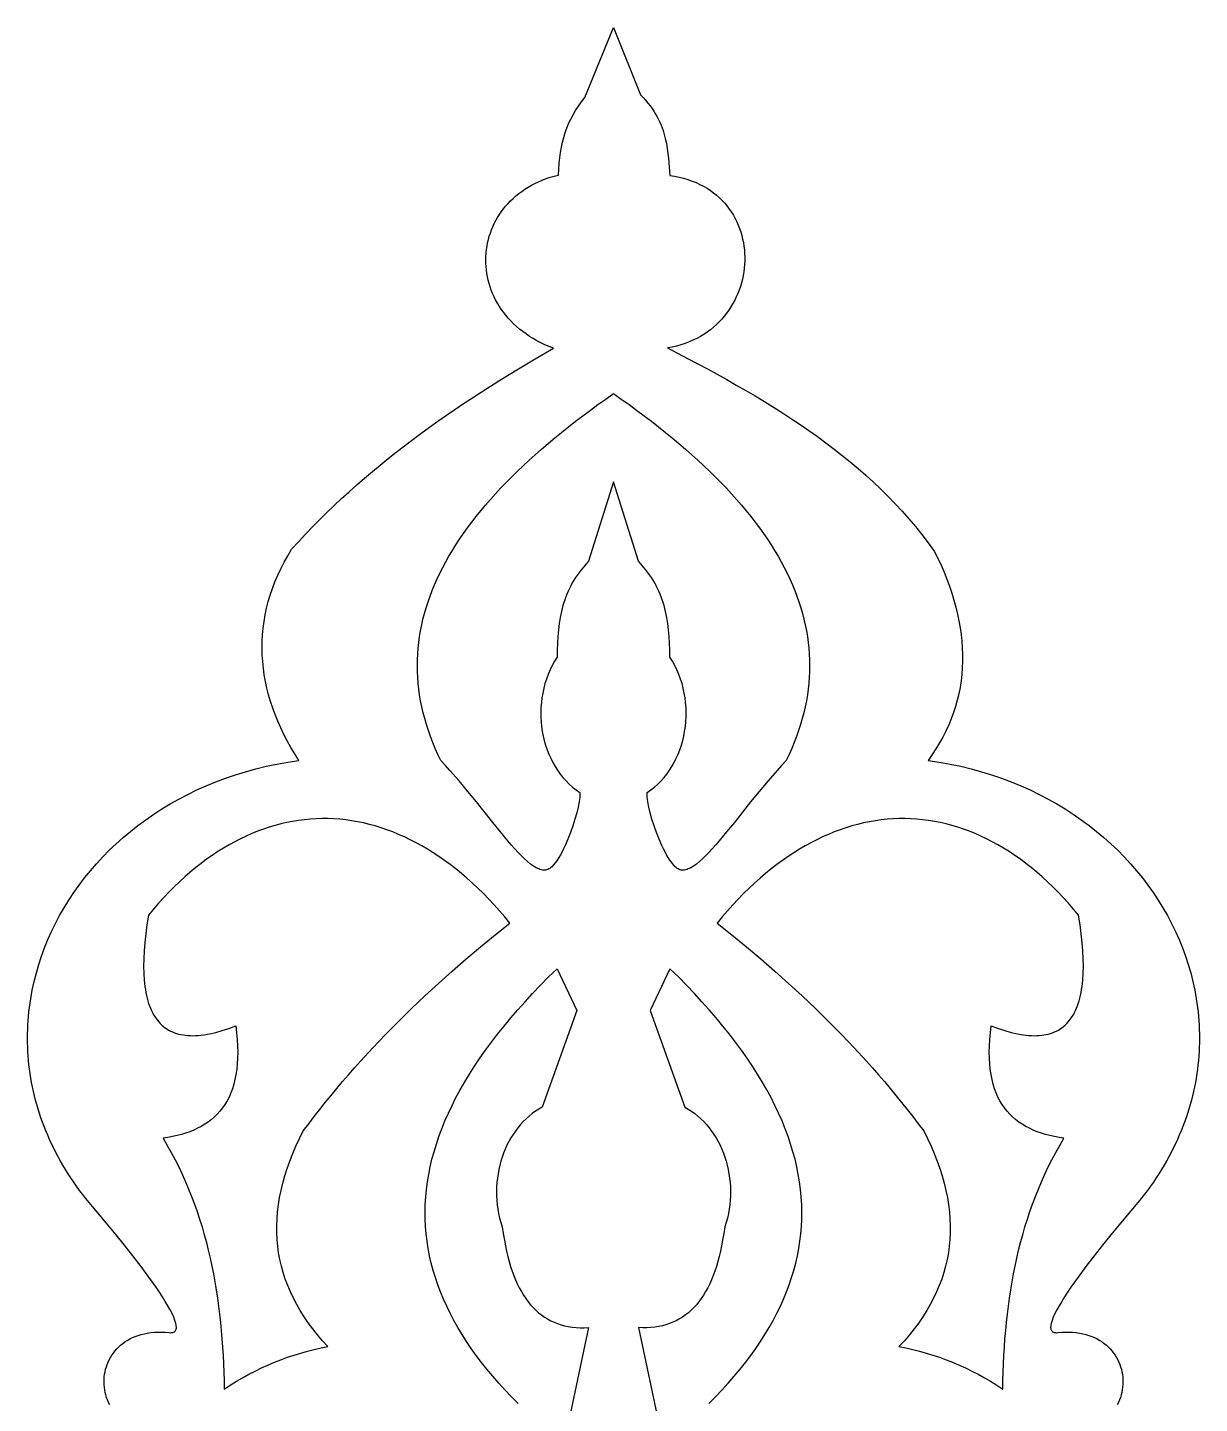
# Model space of a CAD drawing. Extents: x 205 to 285, y -198 to 197.
# Drawn here: x 205.2 to 285.2, y 103.5 to 197.5 of the extents above; entities that cross this region are included whole.
import ezdxf

# ---------------------------------------------------------------- set-up
doc = ezdxf.new("R2010")
doc.units = 0
doc.layers.add('LAYER_1', color=18, linetype='CONTINUOUS')

msp = doc.modelspace()

# ---------------------------------------------------------------- linework, layer by layer
at = {"layer": 'LAYER_1'}
for points in [[(210.79, 103.43), (210.709, 103.597), (210.637, 103.766), (210.575, 103.938), (210.522, 104.111), (210.479, 104.286), (210.445, 104.462), (210.421, 104.638), (210.406, 104.815), (210.4, 104.991), (210.403, 105.167), (210.415, 105.343), (210.437, 105.517), (210.467, 105.689), (210.507, 105.86), (210.555, 106.028), (210.613, 106.194), (210.679, 106.357), (210.754, 106.516), (210.839, 106.671), (210.932, 106.822), (211.033, 106.969), (211.144, 107.11), (211.263, 107.247), (211.39, 107.377), (211.527, 107.502), (211.671, 107.62), (211.825, 107.731), (211.987, 107.835), (212.157, 107.932), (212.335, 108.021), (212.522, 108.101), (212.718, 108.173), (212.921, 108.235), (213.133, 108.288), (213.353, 108.332), (213.581, 108.365), (213.817, 108.388), (214.062, 108.4), (214.314, 108.4), (214.574, 108.389), (214.843, 108.366), (214.933, 108.36), (215.013, 108.363), (215.084, 108.374), (215.145, 108.393), (215.198, 108.421), (215.242, 108.456), (215.277, 108.499), (215.304, 108.55), (215.322, 108.607), (215.333, 108.672), (215.335, 108.743), (215.331, 108.821), (215.318, 108.906), (215.299, 108.997), (215.239, 109.196), (215.154, 109.417), (215.043, 109.66), (214.909, 109.921), (214.754, 110.201), (214.579, 110.496), (214.385, 110.805), (214.175, 111.127), (213.95, 111.46), (213.461, 112.153), (212.931, 112.871), (212.373, 113.6), (211.8, 114.328), (211.224, 115.043), (210.66, 115.73), (210.119, 116.377), (209.615, 116.971), (209.384, 117.246), (209.159, 117.523), (208.941, 117.801), (208.729, 118.082), (208.524, 118.363), (208.325, 118.646), (208.132, 118.931), (207.946, 119.217), (207.766, 119.504), (207.593, 119.793), (207.425, 120.083), (207.264, 120.374), (207.109, 120.666), (206.961, 120.959), (206.818, 121.253), (206.682, 121.548), (206.552, 121.844), (206.427, 122.141), (206.309, 122.439), (206.197, 122.737), (206.091, 123.036), (205.991, 123.336), (205.897, 123.636), (205.808, 123.937), (205.726, 124.238), (205.649, 124.54), (205.579, 124.842), (205.514, 125.144), (205.455, 125.447), (205.401, 125.749), (205.354, 126.052), (205.312, 126.355), (205.275, 126.658), (205.245, 126.961), (205.22, 127.264), (205.2, 127.566), (205.186, 127.869), (205.178, 128.171), (205.175, 128.473), (205.178, 128.774), (205.186, 129.075), (205.2, 129.376), (205.218, 129.676), (205.243, 129.976), (205.272, 130.275), (205.307, 130.573), (205.393, 131.167), (205.5, 131.758), (205.628, 132.344), (205.776, 132.927), (205.944, 133.505), (206.132, 134.077), (206.341, 134.644), (206.569, 135.205), (206.816, 135.76), (207.083, 136.307), (207.368, 136.847), (207.673, 137.38), (207.996, 137.904), (208.337, 138.419), (208.697, 138.925), (209.074, 139.422), (209.469, 139.909), (209.882, 140.385), (210.312, 140.85), (210.759, 141.304), (211.223, 141.746), (211.703, 142.177), (212.2, 142.594), (212.713, 142.998), (213.242, 143.389), (213.787, 143.766), (214.347, 144.129), (214.923, 144.476), (215.513, 144.809), (216.119, 145.126), (216.739, 145.426), (217.374, 145.71), (218.023, 145.977), (218.686, 146.227), (219.363, 146.459), (220.054, 146.672), (220.757, 146.866), (221.474, 147.042), (222.204, 147.198), (222.947, 147.333), (223.702, 147.448), (223.422, 147.89), (223.158, 148.333), (222.91, 148.778), (222.678, 149.224), (222.462, 149.672), (222.263, 150.121), (222.081, 150.571), (221.915, 151.023), (221.766, 151.475), (221.634, 151.928), (221.519, 152.382), (221.42, 152.836), (221.339, 153.291), (221.276, 153.746), (221.229, 154.201), (221.201, 154.656), (221.189, 155.112), (221.196, 155.567), (221.22, 156.022), (221.262, 156.477), (221.322, 156.931), (221.4, 157.385), (221.496, 157.838), (221.611, 158.29), (221.744, 158.741), (221.896, 159.192), (222.066, 159.641), (222.254, 160.089), (222.462, 160.535), (222.689, 160.98), (222.934, 161.423), (223.199, 161.865), (223.666, 162.379), (224.141, 162.886), (224.623, 163.387), (225.111, 163.882), (225.607, 164.37), (226.109, 164.852), (226.618, 165.328), (227.132, 165.797), (227.654, 166.262), (228.181, 166.72), (228.714, 167.173), (229.254, 167.62), (229.799, 168.062), (230.349, 168.498), (230.906, 168.93), (231.467, 169.356), (232.034, 169.778), (232.606, 170.194), (233.183, 170.607), (233.765, 171.014), (234.352, 171.417), (234.944, 171.816), (235.54, 172.21), (236.14, 172.6), (237.353, 173.369), (238.583, 174.123), (239.828, 174.862), (241.087, 175.589), (240.787, 175.707), (240.498, 175.832), (240.218, 175.966), (239.95, 176.106), (239.691, 176.254), (239.443, 176.408), (239.204, 176.568), (238.976, 176.735), (238.758, 176.908), (238.55, 177.086), (238.353, 177.27), (238.165, 177.458), (237.987, 177.652), (237.819, 177.85), (237.661, 178.052), (237.513, 178.258), (237.375, 178.468), (237.247, 178.681), (237.129, 178.898), (237.02, 179.117), (236.921, 179.339), (236.832, 179.563), (236.752, 179.789), (236.682, 180.017), (236.622, 180.247), (236.571, 180.477), (236.53, 180.709), (236.498, 180.941), (236.476, 181.174), (236.463, 181.406), (236.46, 181.639), (236.466, 181.871), (236.481, 182.103), (236.506, 182.333), (236.54, 182.562), (236.583, 182.79), (236.636, 183.016), (236.697, 183.239), (236.768, 183.461), (236.848, 183.68), (236.937, 183.895), (237.035, 184.108), (237.143, 184.317), (237.259, 184.523), (237.384, 184.724), (237.518, 184.921), (237.661, 185.114), (237.813, 185.302), (237.974, 185.484), (238.143, 185.662), (238.321, 185.833), (238.509, 185.999), (238.704, 186.158), (238.909, 186.311), (239.122, 186.457), (239.344, 186.597), (239.574, 186.729), (239.813, 186.853), (240.06, 186.969), (240.316, 187.078), (240.581, 187.177), (240.853, 187.269), (241.135, 187.351), (241.424, 187.424), (241.443, 187.833), (241.471, 188.226), (241.509, 188.605), (241.558, 188.97), (241.618, 189.323), (241.691, 189.665), (241.776, 189.997), (241.874, 190.32), (241.987, 190.635), (242.114, 190.943), (242.257, 191.245), (242.416, 191.543), (242.591, 191.838), (242.784, 192.13), (242.995, 192.421), (243.224, 192.712), (245.182, 197.499), (247.012, 192.906), (247.195, 192.718), (247.366, 192.53), (247.524, 192.341), (247.671, 192.152), (247.808, 191.964), (247.933, 191.775), (248.049, 191.586), (248.155, 191.398), (248.251, 191.211), (248.339, 191.024), (248.419, 190.838), (248.491, 190.653), (248.556, 190.469), (248.614, 190.287), (248.711, 189.926), (248.786, 189.573), (248.843, 189.227), (248.887, 188.891), (248.919, 188.566), (248.968, 187.951), (248.991, 187.664), (249.019, 187.392), (249.345, 187.341), (249.66, 187.277), (249.964, 187.202), (250.256, 187.115), (250.538, 187.016), (250.81, 186.907), (251.07, 186.787), (251.319, 186.657), (251.558, 186.518), (251.786, 186.369), (252.003, 186.211), (252.21, 186.045), (252.405, 185.871), (252.591, 185.689), (252.765, 185.5), (252.929, 185.304), (253.082, 185.101), (253.225, 184.893), (253.357, 184.678), (253.479, 184.459), (253.591, 184.234), (253.691, 184.006), (253.782, 183.773), (253.862, 183.536), (253.932, 183.296), (253.991, 183.053), (254.04, 182.808), (254.079, 182.56), (254.108, 182.311), (254.126, 182.06), (254.134, 181.809), (254.132, 181.557), (254.12, 181.305), (254.098, 181.054), (254.066, 180.803), (254.023, 180.553), (253.971, 180.304), (253.908, 180.058), (253.836, 179.814), (253.753, 179.572), (253.661, 179.334), (253.559, 179.099), (253.447, 178.867), (253.325, 178.641), (253.193, 178.418), (253.052, 178.201), (252.9, 177.99), (252.739, 177.784), (252.568, 177.585), (252.388, 177.392), (252.198, 177.206), (251.998, 177.028), (251.789, 176.857), (251.57, 176.695), (251.341, 176.542), (251.103, 176.397), (250.856, 176.262), (250.599, 176.137), (250.332, 176.022), (250.057, 175.918), (249.771, 175.825), (249.477, 175.743), (249.173, 175.673), (248.86, 175.615), (250.232, 174.902), (251.581, 174.182), (252.906, 173.453), (253.558, 173.084), (254.203, 172.711), (254.842, 172.335), (255.473, 171.954), (256.096, 171.569), (256.712, 171.178), (257.319, 170.782), (257.919, 170.381), (258.51, 169.973), (259.093, 169.559), (259.667, 169.138), (260.232, 168.709), (260.788, 168.273), (261.334, 167.829), (261.87, 167.377), (262.397, 166.916), (262.914, 166.446), (263.42, 165.966), (263.916, 165.476), (264.401, 164.976), (264.876, 164.465), (265.339, 163.944), (265.79, 163.41), (266.231, 162.866), (266.659, 162.308), (267.076, 161.739), (267.313, 161.255), (267.535, 160.773), (267.742, 160.292), (267.934, 159.813), (268.11, 159.335), (268.27, 158.859), (268.415, 158.385), (268.545, 157.912), (268.658, 157.442), (268.756, 156.974), (268.837, 156.508), (268.902, 156.044), (268.951, 155.583), (268.984, 155.124), (269, 154.669), (268.999, 154.216), (268.982, 153.766), (268.948, 153.319), (268.897, 152.875), (268.829, 152.434), (268.744, 151.997), (268.642, 151.564), (268.522, 151.134), (268.385, 150.708), (268.23, 150.286), (268.058, 149.867), (267.868, 149.453), (267.66, 149.043), (267.434, 148.638), (267.19, 148.236), (266.928, 147.84), (266.648, 147.448), (267.403, 147.333), (268.146, 147.197), (268.876, 147.042), (269.593, 146.866), (270.297, 146.672), (270.987, 146.458), (271.664, 146.227), (272.327, 145.977), (272.976, 145.71), (273.611, 145.426), (274.231, 145.125), (274.837, 144.809), (275.428, 144.476), (276.003, 144.129), (276.564, 143.766), (277.108, 143.389), (277.637, 142.998), (278.15, 142.594), (278.647, 142.176), (279.128, 141.746), (279.592, 141.304), (280.039, 140.85), (280.468, 140.385), (280.881, 139.908), (281.276, 139.422), (281.654, 138.925), (282.013, 138.419), (282.355, 137.904), (282.678, 137.379), (282.982, 136.847), (283.268, 136.307), (283.534, 135.76), (283.782, 135.205), (284.01, 134.644), (284.218, 134.077), (284.406, 133.505), (284.575, 132.927), (284.723, 132.344), (284.85, 131.758), (284.957, 131.167), (285.043, 130.573), (285.078, 130.275), (285.108, 129.976), (285.132, 129.676), (285.151, 129.376), (285.164, 129.075), (285.173, 128.774), (285.175, 128.473), (285.172, 128.171), (285.164, 127.869), (285.15, 127.566), (285.131, 127.264), (285.106, 126.961), (285.075, 126.658), (285.039, 126.355), (284.997, 126.052), (284.949, 125.749), (284.896, 125.447), (284.837, 125.144), (284.772, 124.842), (284.701, 124.54), (284.625, 124.238), (284.542, 123.937), (284.454, 123.636), (284.36, 123.336), (284.259, 123.036), (284.153, 122.737), (284.041, 122.439), (283.923, 122.141), (283.799, 121.844), (283.669, 121.548), (283.532, 121.253), (283.39, 120.959), (283.241, 120.666), (283.086, 120.374), (282.925, 120.083), (282.758, 119.793), (282.584, 119.504), (282.404, 119.217), (282.218, 118.931), (282.026, 118.646), (281.827, 118.363), (281.621, 118.082), (281.41, 117.801), (281.191, 117.523), (280.967, 117.246), (280.736, 116.971), (280.231, 116.377), (279.69, 115.73), (279.126, 115.043), (278.551, 114.328), (277.978, 113.6), (277.42, 112.871), (276.89, 112.153), (276.401, 111.46), (276.175, 111.127), (275.965, 110.805), (275.772, 110.496), (275.596, 110.201), (275.441, 109.921), (275.307, 109.66), (275.197, 109.417), (275.111, 109.196), (275.051, 108.997), (275.032, 108.906), (275.02, 108.821), (275.015, 108.743), (275.018, 108.672), (275.028, 108.607), (275.047, 108.55), (275.073, 108.499), (275.109, 108.456), (275.152, 108.421), (275.205, 108.393), (275.267, 108.374), (275.337, 108.363), (275.418, 108.36), (275.508, 108.366), (275.776, 108.389), (276.036, 108.4), (276.288, 108.4), (276.533, 108.388), (276.769, 108.365), (276.997, 108.332), (277.217, 108.288), (277.429, 108.235), (277.633, 108.173), (277.828, 108.101), (278.015, 108.021), (278.193, 107.932), (278.364, 107.835), (278.525, 107.731), (278.679, 107.62), (278.824, 107.502), (278.96, 107.377), (279.088, 107.247), (279.207, 107.11), (279.317, 106.969), (279.419, 106.822), (279.512, 106.671), (279.596, 106.516), (279.671, 106.357), (279.738, 106.194), (279.795, 106.028), (279.844, 105.86), (279.883, 105.689), (279.914, 105.517), (279.935, 105.343), (279.948, 105.167), (279.951, 104.991), (279.945, 104.815), (279.929, 104.638), (279.905, 104.462), (279.871, 104.286), (279.828, 104.111), (279.775, 103.938), (279.713, 103.766), (279.642, 103.597), (279.561, 103.43)], [(238.667, 103.514), (238.207, 103.981), (237.765, 104.449), (237.339, 104.918), (236.931, 105.389), (236.539, 105.861), (236.164, 106.334), (235.807, 106.809), (235.466, 107.285), (235.143, 107.763), (234.837, 108.241), (234.548, 108.722), (234.277, 109.203), (234.023, 109.687), (233.787, 110.171), (233.567, 110.658), (233.366, 111.145), (233.182, 111.634), (233.015, 112.125), (232.866, 112.618), (232.735, 113.111), (232.622, 113.607), (232.526, 114.104), (232.449, 114.603), (232.389, 115.103), (232.347, 115.605), (232.323, 116.109), (232.317, 116.615), (232.329, 117.122), (232.359, 117.631), (232.408, 118.141), (232.474, 118.654), (232.559, 119.168), (232.662, 119.684), (232.784, 120.202), (232.924, 120.722), (233.082, 121.243), (233.259, 121.766), (233.454, 122.292), (233.668, 122.819), (233.901, 123.348), (234.152, 123.879), (234.422, 124.412), (234.711, 124.947), (235.018, 125.484), (235.345, 126.023), (235.69, 126.564), (236.054, 127.107), (236.437, 127.652), (236.84, 128.2), (237.261, 128.749), (237.701, 129.3), (238.161, 129.854), (238.64, 130.41), (239.138, 130.967), (239.656, 131.528), (240.192, 132.09), (240.749, 132.654), (241.324, 133.221), (242.675, 130.358), (240.312, 123.763), (240.074, 123.628), (239.844, 123.481), (239.623, 123.321), (239.41, 123.149), (239.205, 122.967), (239.01, 122.773), (238.824, 122.569), (238.646, 122.356), (238.478, 122.133), (238.32, 121.901), (238.171, 121.661), (238.032, 121.414), (237.903, 121.159), (237.784, 120.897), (237.675, 120.629), (237.577, 120.355), (237.489, 120.076), (237.413, 119.791), (237.347, 119.503), (237.292, 119.211), (237.249, 118.915), (237.217, 118.617), (237.197, 118.316), (237.189, 118.013), (237.193, 117.709), (237.209, 117.405), (237.237, 117.099), (237.277, 116.794), (237.331, 116.49), (237.397, 116.187), (237.476, 115.885), (237.568, 115.585), (237.65, 115.138), (237.724, 114.678), (237.795, 114.295), (237.872, 113.925), (237.957, 113.568), (238.048, 113.223), (238.146, 112.891), (238.252, 112.572), (238.364, 112.265), (238.484, 111.971), (238.61, 111.69), (238.744, 111.421), (238.885, 111.165), (239.032, 110.921), (239.187, 110.69), (239.349, 110.472), (239.517, 110.266), (239.693, 110.073), (239.876, 109.893), (240.066, 109.725), (240.263, 109.57), (240.467, 109.428), (240.678, 109.298), (240.896, 109.181), (241.121, 109.076), (241.353, 108.984), (241.592, 108.905), (241.838, 108.838), (242.091, 108.784), (242.351, 108.743), (242.618, 108.714), (242.893, 108.698), (243.174, 108.695), (243.462, 108.704), (241.775, 100.739)], [(251.684, 103.514), (252.143, 103.981), (252.586, 104.449), (253.011, 104.918), (253.42, 105.389), (253.811, 105.861), (254.186, 106.334), (254.544, 106.809), (254.884, 107.285), (255.207, 107.763), (255.513, 108.241), (255.802, 108.722), (256.073, 109.203), (256.327, 109.687), (256.564, 110.171), (256.783, 110.658), (256.985, 111.145), (257.169, 111.634), (257.335, 112.125), (257.484, 112.618), (257.615, 113.111), (257.728, 113.607), (257.824, 114.104), (257.902, 114.603), (257.962, 115.103), (258.004, 115.605), (258.027, 116.109), (258.033, 116.615), (258.021, 117.122), (257.991, 117.631), (257.943, 118.141), (257.876, 118.654), (257.791, 119.168), (257.688, 119.684), (257.567, 120.202), (257.427, 120.722), (257.268, 121.243), (257.091, 121.766), (256.896, 122.292), (256.682, 122.819), (256.45, 123.348), (256.198, 123.879), (255.928, 124.412), (255.64, 124.947), (255.332, 125.484), (255.006, 126.023), (254.661, 126.564), (254.296, 127.107), (253.913, 127.652), (253.511, 128.2), (253.09, 128.749), (252.649, 129.3), (252.189, 129.854), (251.71, 130.41), (251.212, 130.967), (250.695, 131.528), (250.158, 132.09), (249.602, 132.654), (249.026, 133.221), (247.676, 130.358), (250.039, 123.763), (250.276, 123.628), (250.506, 123.481), (250.728, 123.321), (250.941, 123.149), (251.145, 122.967), (251.34, 122.773), (251.527, 122.569), (251.704, 122.356), (251.872, 122.133), (252.031, 121.901), (252.18, 121.661), (252.319, 121.414), (252.448, 121.159), (252.567, 120.897), (252.675, 120.629), (252.774, 120.355), (252.861, 120.076), (252.938, 119.791), (253.003, 119.503), (253.058, 119.211), (253.101, 118.915), (253.133, 118.617), (253.153, 118.316), (253.161, 118.013), (253.158, 117.709), (253.142, 117.405), (253.114, 117.099), (253.073, 116.794), (253.02, 116.49), (252.954, 116.187), (252.875, 115.885), (252.782, 115.585), (252.7, 115.138), (252.626, 114.678), (252.556, 114.295), (252.478, 113.925), (252.394, 113.568), (252.303, 113.223), (252.204, 112.891), (252.099, 112.572), (251.986, 112.265), (251.867, 111.971), (251.74, 111.69), (251.606, 111.421), (251.466, 111.165), (251.318, 110.921), (251.163, 110.69), (251.002, 110.472), (250.833, 110.266), (250.657, 110.073), (250.474, 109.893), (250.285, 109.725), (250.088, 109.57), (249.884, 109.428), (249.673, 109.298), (249.455, 109.181), (249.23, 109.076), (248.998, 108.984), (248.759, 108.905), (248.513, 108.838), (248.259, 108.784), (247.999, 108.743), (247.732, 108.714), (247.458, 108.698), (247.177, 108.695), (246.888, 108.704), (248.576, 100.739)]]:
    msp.add_lwpolyline(points, dxfattribs=at)
for points in [[(242.88, 145.249), (242.883, 145.198), (242.881, 145.078), (242.872, 144.942), (242.855, 144.792), (242.83, 144.627), (242.761, 144.263), (242.666, 143.861), (242.547, 143.43), (242.406, 142.98), (242.245, 142.523), (242.065, 142.068), (241.87, 141.625), (241.766, 141.412), (241.66, 141.206), (241.55, 141.007), (241.438, 140.819), (241.322, 140.641), (241.205, 140.475), (241.085, 140.322), (240.964, 140.184), (240.901, 140.124), (240.837, 140.073), (240.77, 140.031), (240.701, 139.998), (240.629, 139.973), (240.556, 139.958), (240.48, 139.95), (240.402, 139.951), (240.322, 139.96), (240.24, 139.976), (240.156, 140.001), (240.07, 140.032), (239.891, 140.117), (239.705, 140.23), (239.511, 140.369), (239.309, 140.533), (239.101, 140.72), (238.885, 140.929), (238.662, 141.158), (238.433, 141.406), (238.197, 141.671), (237.954, 141.953), (237.452, 142.559), (236.927, 143.211), (235.814, 144.608), (235.23, 145.329), (234.629, 146.051), (234.013, 146.761), (233.7, 147.108), (233.384, 147.448), (233.19, 147.858), (233.008, 148.266), (232.839, 148.674), (232.683, 149.081), (232.539, 149.488), (232.408, 149.894), (232.29, 150.299), (232.184, 150.703), (232.091, 151.107), (232.01, 151.51), (231.942, 151.913), (231.886, 152.314), (231.843, 152.716), (231.812, 153.116), (231.793, 153.516), (231.786, 153.916), (231.792, 154.314), (231.81, 154.712), (231.84, 155.11), (231.882, 155.507), (231.936, 155.903), (232.003, 156.299), (232.081, 156.694), (232.171, 157.089), (232.273, 157.483), (232.388, 157.877), (232.514, 158.27), (232.651, 158.662), (232.801, 159.054), (232.963, 159.446), (233.136, 159.837), (233.32, 160.227), (233.517, 160.617), (233.725, 161.007), (233.945, 161.396), (234.176, 161.785), (234.418, 162.173), (234.673, 162.56), (234.938, 162.948), (235.215, 163.334), (235.503, 163.721), (235.803, 164.107), (236.114, 164.492), (236.436, 164.877), (236.769, 165.262), (237.114, 165.646), (237.469, 166.03), (237.836, 166.414), (238.214, 166.797), (238.603, 167.179), (239.002, 167.562), (239.413, 167.944), (239.835, 168.326), (240.267, 168.707), (240.711, 169.088), (241.165, 169.469), (241.63, 169.849), (242.105, 170.229), (242.592, 170.609), (243.089, 170.988), (243.596, 171.367), (244.114, 171.746), (244.643, 172.125), (245.175, 172.503), (245.708, 172.125), (246.236, 171.746), (246.754, 171.367), (247.262, 170.988), (247.759, 170.609), (248.245, 170.229), (248.721, 169.849), (249.186, 169.469), (249.64, 169.088), (250.083, 168.707), (250.516, 168.326), (250.937, 167.944), (251.348, 167.562), (251.748, 167.179), (252.136, 166.797), (252.514, 166.414), (252.881, 166.03), (253.237, 165.646), (253.581, 165.262), (253.914, 164.877), (254.237, 164.492), (254.547, 164.107), (254.847, 163.721), (255.135, 163.334), (255.412, 162.948), (255.678, 162.56), (255.932, 162.173), (256.175, 161.785), (256.406, 161.396), (256.625, 161.007), (256.833, 160.617), (257.03, 160.227), (257.215, 159.837), (257.388, 159.446), (257.549, 159.054), (257.699, 158.662), (257.837, 158.27), (257.963, 157.877), (258.077, 157.483), (258.179, 157.089), (258.27, 156.694), (258.348, 156.299), (258.414, 155.903), (258.468, 155.507), (258.511, 155.11), (258.541, 154.712), (258.559, 154.314), (258.564, 153.916), (258.558, 153.516), (258.539, 153.116), (258.508, 152.716), (258.464, 152.314), (258.408, 151.913), (258.34, 151.51), (258.259, 151.107), (258.166, 150.703), (258.06, 150.299), (257.942, 149.894), (257.811, 149.488), (257.667, 149.081), (257.511, 148.674), (257.342, 148.266), (257.16, 147.858), (256.966, 147.448), (256.65, 147.108), (256.337, 146.761), (255.722, 146.051), (255.121, 145.329), (254.537, 144.608), (253.424, 143.211), (252.899, 142.559), (252.396, 141.953), (252.154, 141.671), (251.918, 141.406), (251.688, 141.158), (251.466, 140.929), (251.25, 140.72), (251.041, 140.533), (250.839, 140.369), (250.645, 140.23), (250.459, 140.117), (250.281, 140.032), (250.195, 140.001), (250.11, 139.976), (250.028, 139.96), (249.948, 139.951), (249.87, 139.95), (249.795, 139.958), (249.721, 139.973), (249.65, 139.998), (249.581, 140.031), (249.514, 140.073), (249.449, 140.124), (249.387, 140.184), (249.265, 140.322), (249.146, 140.475), (249.028, 140.641), (248.913, 140.819), (248.8, 141.007), (248.691, 141.206), (248.584, 141.412), (248.481, 141.625), (248.285, 142.068), (248.106, 142.523), (247.944, 142.98), (247.803, 143.43), (247.684, 143.861), (247.589, 144.263), (247.52, 144.627), (247.496, 144.792), (247.479, 144.942), (247.469, 145.078), (247.467, 145.198), (247.47, 145.249), (247.725, 145.426), (247.968, 145.617), (248.199, 145.823), (248.418, 146.042), (248.624, 146.273), (248.817, 146.516), (248.998, 146.77), (249.166, 147.035), (249.321, 147.308), (249.463, 147.591), (249.592, 147.882), (249.707, 148.179), (249.809, 148.484), (249.898, 148.794), (249.972, 149.109), (250.033, 149.428), (250.08, 149.751), (250.113, 150.077), (250.131, 150.404), (250.135, 150.733), (250.125, 151.062), (250.1, 151.391), (250.061, 151.719), (250.006, 152.045), (249.937, 152.369), (249.852, 152.689), (249.753, 153.005), (249.638, 153.317), (249.507, 153.622), (249.361, 153.922), (249.199, 154.215), (249.021, 154.499), (249.011, 154.987), (248.994, 155.459), (248.968, 155.916), (248.93, 156.36), (248.879, 156.792), (248.813, 157.212), (248.73, 157.623), (248.682, 157.825), (248.628, 158.024), (248.569, 158.222), (248.504, 158.418), (248.434, 158.612), (248.358, 158.805), (248.276, 158.996), (248.187, 159.186), (248.091, 159.375), (247.988, 159.563), (247.878, 159.75), (247.76, 159.936), (247.635, 160.122), (247.502, 160.307), (247.36, 160.492), (247.21, 160.677), (247.051, 160.861), (246.884, 161.046), (245.175, 166.46), (243.467, 161.046), (243.299, 160.861), (243.14, 160.677), (242.99, 160.492), (242.849, 160.307), (242.715, 160.122), (242.59, 159.936), (242.473, 159.75), (242.362, 159.563), (242.26, 159.375), (242.164, 159.186), (242.075, 158.996), (241.992, 158.805), (241.916, 158.612), (241.846, 158.418), (241.781, 158.222), (241.723, 158.024), (241.669, 157.825), (241.62, 157.623), (241.537, 157.212), (241.471, 156.792), (241.42, 156.36), (241.383, 155.916), (241.356, 155.459), (241.339, 154.987), (241.329, 154.499), (241.152, 154.215), (240.99, 153.922), (240.843, 153.622), (240.713, 153.317), (240.598, 153.005), (240.498, 152.689), (240.414, 152.369), (240.344, 152.045), (240.29, 151.719), (240.25, 151.391), (240.225, 151.062), (240.215, 150.733), (240.219, 150.404), (240.238, 150.077), (240.271, 149.751), (240.317, 149.428), (240.378, 149.109), (240.453, 148.794), (240.541, 148.484), (240.643, 148.179), (240.759, 147.882), (240.887, 147.591), (241.029, 147.308), (241.184, 147.035), (241.352, 146.77), (241.533, 146.516), (241.727, 146.273), (241.933, 146.042), (242.151, 145.823), (242.382, 145.617), (242.625, 145.426)], [(213.423, 136.872), (213.323, 136.225), (213.242, 135.603), (213.179, 135.009), (213.135, 134.441), (213.109, 133.899), (213.102, 133.384), (213.113, 132.896), (213.142, 132.434), (213.19, 131.999), (213.221, 131.791), (213.256, 131.59), (213.296, 131.396), (213.341, 131.208), (213.39, 131.027), (213.444, 130.852), (213.503, 130.684), (213.566, 130.523), (213.634, 130.369), (213.706, 130.221), (213.783, 130.079), (213.865, 129.945), (213.951, 129.817), (214.042, 129.695), (214.138, 129.581), (214.238, 129.473), (214.342, 129.371), (214.452, 129.276), (214.566, 129.188), (214.684, 129.107), (214.807, 129.032), (214.935, 128.964), (215.068, 128.902), (215.205, 128.847), (215.346, 128.799), (215.492, 128.757), (215.643, 128.722), (215.799, 128.694), (215.959, 128.672), (216.123, 128.657), (216.293, 128.648), (216.467, 128.646), (216.645, 128.651), (216.828, 128.663), (217.016, 128.681), (217.208, 128.705), (217.607, 128.775), (218.024, 128.871), (218.46, 128.993), (218.913, 129.142), (219.386, 129.318), (219.444, 128.839), (219.486, 128.379), (219.512, 127.938), (219.521, 127.514), (219.515, 127.108), (219.493, 126.719), (219.456, 126.348), (219.404, 125.993), (219.337, 125.654), (219.256, 125.331), (219.162, 125.025), (219.053, 124.733), (218.931, 124.457), (218.795, 124.195), (218.647, 123.948), (218.487, 123.715), (218.313, 123.495), (218.128, 123.289), (217.931, 123.096), (217.723, 122.916), (217.504, 122.749), (217.273, 122.593), (217.033, 122.45), (216.781, 122.318), (216.52, 122.197), (216.249, 122.087), (215.969, 121.988), (215.679, 121.898), (215.381, 121.819), (215.074, 121.749), (214.759, 121.689), (214.436, 121.637), (214.718, 121.153), (214.989, 120.665), (215.248, 120.174), (215.495, 119.678), (215.731, 119.178), (215.956, 118.675), (216.17, 118.168), (216.373, 117.658), (216.567, 117.144), (216.749, 116.627), (216.922, 116.106), (217.085, 115.582), (217.238, 115.054), (217.382, 114.524), (217.517, 113.99), (217.643, 113.454), (217.76, 112.914), (217.868, 112.372), (217.968, 111.827), (218.06, 111.279), (218.144, 110.728), (218.22, 110.175), (218.288, 109.619), (218.349, 109.061), (218.403, 108.5), (218.45, 107.937), (218.491, 107.372), (218.525, 106.804), (218.552, 106.235), (218.573, 105.663), (218.589, 105.09), (218.599, 104.514), (219.015, 104.784), (219.435, 105.041), (219.859, 105.287), (220.286, 105.522), (220.717, 105.744), (221.151, 105.954), (221.589, 106.153), (222.03, 106.34), (222.475, 106.515), (222.923, 106.678), (223.375, 106.83), (223.83, 106.97), (224.289, 107.097), (224.751, 107.214), (225.217, 107.318), (225.686, 107.41), (225.32, 107.81), (224.974, 108.213), (224.649, 108.62), (224.343, 109.031), (224.058, 109.446), (223.793, 109.865), (223.548, 110.288), (223.324, 110.715), (223.119, 111.146), (222.935, 111.581), (222.771, 112.02), (222.627, 112.462), (222.504, 112.909), (222.401, 113.359), (222.318, 113.814), (222.255, 114.272), (222.212, 114.734), (222.19, 115.201), (222.188, 115.671), (222.206, 116.145), (222.244, 116.623), (222.302, 117.105), (222.381, 117.591), (222.48, 118.081), (222.599, 118.574), (222.738, 119.072), (222.898, 119.574), (223.078, 120.079), (223.277, 120.589), (223.498, 121.102), (223.738, 121.62), (223.999, 122.141), (224.367, 122.633), (224.741, 123.121), (225.12, 123.607), (225.504, 124.088), (225.893, 124.566), (226.287, 125.041), (226.686, 125.513), (227.089, 125.981), (227.498, 126.447), (227.911, 126.909), (228.752, 127.823), (229.611, 128.725), (230.488, 129.615), (231.382, 130.493), (232.294, 131.36), (233.222, 132.215), (234.167, 133.06), (235.128, 133.893), (236.104, 134.717), (237.096, 135.53), (238.102, 136.333), (237.746, 136.763), (237.387, 137.18), (237.025, 137.583), (236.66, 137.973), (236.293, 138.349), (235.922, 138.712), (235.549, 139.062), (235.173, 139.398), (234.796, 139.722), (234.415, 140.031), (234.033, 140.328), (233.648, 140.611), (233.262, 140.881), (232.873, 141.137), (232.483, 141.38), (232.091, 141.61), (231.698, 141.827), (231.303, 142.03), (230.907, 142.219), (230.51, 142.396), (230.111, 142.559), (229.712, 142.708), (229.311, 142.844), (228.91, 142.967), (228.508, 143.076), (228.106, 143.173), (227.703, 143.255), (227.299, 143.324), (226.896, 143.38), (226.492, 143.423), (226.088, 143.452), (225.684, 143.467), (225.281, 143.47), (224.877, 143.459), (224.474, 143.434), (224.072, 143.396), (223.67, 143.345), (223.268, 143.28), (222.868, 143.201), (222.468, 143.11), (222.07, 143.005), (221.672, 142.886), (221.276, 142.754), (220.881, 142.609), (220.487, 142.45), (220.095, 142.277), (219.705, 142.092), (219.316, 141.892), (218.929, 141.68), (218.545, 141.454), (218.162, 141.214), (217.781, 140.961), (217.403, 140.694), (217.027, 140.414), (216.654, 140.121), (216.283, 139.814), (215.915, 139.493), (215.55, 139.159), (215.187, 138.812), (214.828, 138.451), (214.472, 138.077), (214.119, 137.689), (213.769, 137.287)], [(264.664, 107.41), (265.134, 107.318), (265.599, 107.214), (266.062, 107.097), (266.521, 106.97), (266.976, 106.83), (267.428, 106.678), (267.876, 106.515), (268.321, 106.34), (268.762, 106.153), (269.2, 105.954), (269.634, 105.744), (270.064, 105.522), (270.492, 105.287), (270.915, 105.041), (271.335, 104.784), (271.752, 104.514), (271.762, 105.09), (271.777, 105.663), (271.798, 106.235), (271.826, 106.804), (271.86, 107.372), (271.9, 107.937), (271.947, 108.5), (272.001, 109.061), (272.062, 109.619), (272.131, 110.175), (272.207, 110.728), (272.291, 111.279), (272.383, 111.827), (272.482, 112.372), (272.591, 112.914), (272.708, 113.454), (272.833, 113.99), (272.968, 114.524), (273.112, 115.054), (273.265, 115.582), (273.428, 116.106), (273.601, 116.627), (273.784, 117.144), (273.977, 117.658), (274.18, 118.168), (274.395, 118.675), (274.62, 119.178), (274.856, 119.678), (275.103, 120.174), (275.362, 120.665), (275.632, 121.153), (275.914, 121.637), (275.591, 121.689), (275.276, 121.749), (274.969, 121.819), (274.671, 121.898), (274.381, 121.988), (274.101, 122.087), (273.83, 122.197), (273.569, 122.318), (273.318, 122.45), (273.077, 122.593), (272.847, 122.749), (272.627, 122.916), (272.419, 123.096), (272.222, 123.289), (272.037, 123.495), (271.864, 123.715), (271.703, 123.948), (271.555, 124.195), (271.419, 124.457), (271.297, 124.733), (271.189, 125.025), (271.094, 125.331), (271.013, 125.654), (270.946, 125.993), (270.894, 126.348), (270.857, 126.719), (270.836, 127.108), (270.829, 127.514), (270.839, 127.938), (270.864, 128.379), (270.906, 128.839), (270.964, 129.318), (271.437, 129.142), (271.891, 128.993), (272.326, 128.871), (272.743, 128.775), (273.142, 128.705), (273.334, 128.681), (273.522, 128.663), (273.705, 128.651), (273.884, 128.646), (274.058, 128.648), (274.227, 128.657), (274.392, 128.672), (274.552, 128.694), (274.707, 128.722), (274.858, 128.757), (275.004, 128.799), (275.146, 128.847), (275.283, 128.902), (275.415, 128.964), (275.543, 129.032), (275.666, 129.107), (275.785, 129.188), (275.899, 129.276), (276.008, 129.371), (276.113, 129.473), (276.213, 129.581), (276.308, 129.695), (276.399, 129.817), (276.485, 129.945), (276.567, 130.079), (276.644, 130.221), (276.716, 130.369), (276.784, 130.523), (276.847, 130.684), (276.906, 130.852), (276.96, 131.027), (277.009, 131.208), (277.054, 131.396), (277.094, 131.59), (277.13, 131.791), (277.16, 131.999), (277.208, 132.434), (277.238, 132.896), (277.249, 133.384), (277.241, 133.899), (277.215, 134.441), (277.171, 135.009), (277.108, 135.603), (277.027, 136.225), (276.927, 136.872), (276.581, 137.287), (276.232, 137.689), (275.879, 138.077), (275.522, 138.451), (275.163, 138.812), (274.801, 139.159), (274.435, 139.493), (274.067, 139.814), (273.697, 140.121), (273.323, 140.414), (272.947, 140.694), (272.569, 140.961), (272.189, 141.214), (271.806, 141.454), (271.421, 141.68), (271.034, 141.892), (270.646, 142.092), (270.255, 142.277), (269.863, 142.45), (269.47, 142.609), (269.075, 142.754), (268.678, 142.886), (268.281, 143.005), (267.882, 143.11), (267.483, 143.201), (267.082, 143.28), (266.681, 143.345), (266.279, 143.396), (265.876, 143.434), (265.473, 143.459), (265.07, 143.47), (264.666, 143.467), (264.262, 143.452), (263.858, 143.423), (263.455, 143.38), (263.051, 143.324), (262.648, 143.255), (262.245, 143.173), (261.842, 143.076), (261.44, 142.967), (261.039, 142.844), (260.639, 142.708), (260.239, 142.559), (259.841, 142.396), (259.443, 142.219), (259.047, 142.03), (258.652, 141.827), (258.259, 141.61), (257.867, 141.38), (257.477, 141.137), (257.089, 140.881), (256.702, 140.611), (256.318, 140.328), (255.935, 140.031), (255.555, 139.722), (255.177, 139.398), (254.801, 139.062), (254.428, 138.712), (254.058, 138.349), (253.69, 137.973), (253.325, 137.583), (252.963, 137.18), (252.604, 136.763), (252.249, 136.333), (253.255, 135.53), (254.246, 134.717), (255.222, 133.893), (256.183, 133.06), (257.128, 132.215), (258.057, 131.36), (258.968, 130.493), (259.863, 129.615), (260.74, 128.725), (261.599, 127.823), (262.439, 126.909), (262.853, 126.447), (263.261, 125.981), (263.665, 125.513), (264.064, 125.041), (264.458, 124.566), (264.846, 124.088), (265.23, 123.607), (265.609, 123.121), (265.983, 122.633), (266.352, 122.141), (266.612, 121.62), (266.853, 121.102), (267.073, 120.589), (267.273, 120.079), (267.453, 119.574), (267.612, 119.072), (267.751, 118.574), (267.87, 118.081), (267.969, 117.591), (268.048, 117.105), (268.106, 116.623), (268.145, 116.145), (268.163, 115.671), (268.161, 115.201), (268.138, 114.734), (268.096, 114.272), (268.033, 113.814), (267.95, 113.359), (267.846, 112.909), (267.723, 112.462), (267.579, 112.02), (267.415, 111.581), (267.231, 111.146), (267.027, 110.715), (266.802, 110.288), (266.557, 109.865), (266.292, 109.446), (266.007, 109.031), (265.702, 108.62), (265.376, 108.213), (265.03, 107.81)]]:
    msp.add_lwpolyline(points, close=True, dxfattribs=at)

doc.saveas('drawing.dxf')
